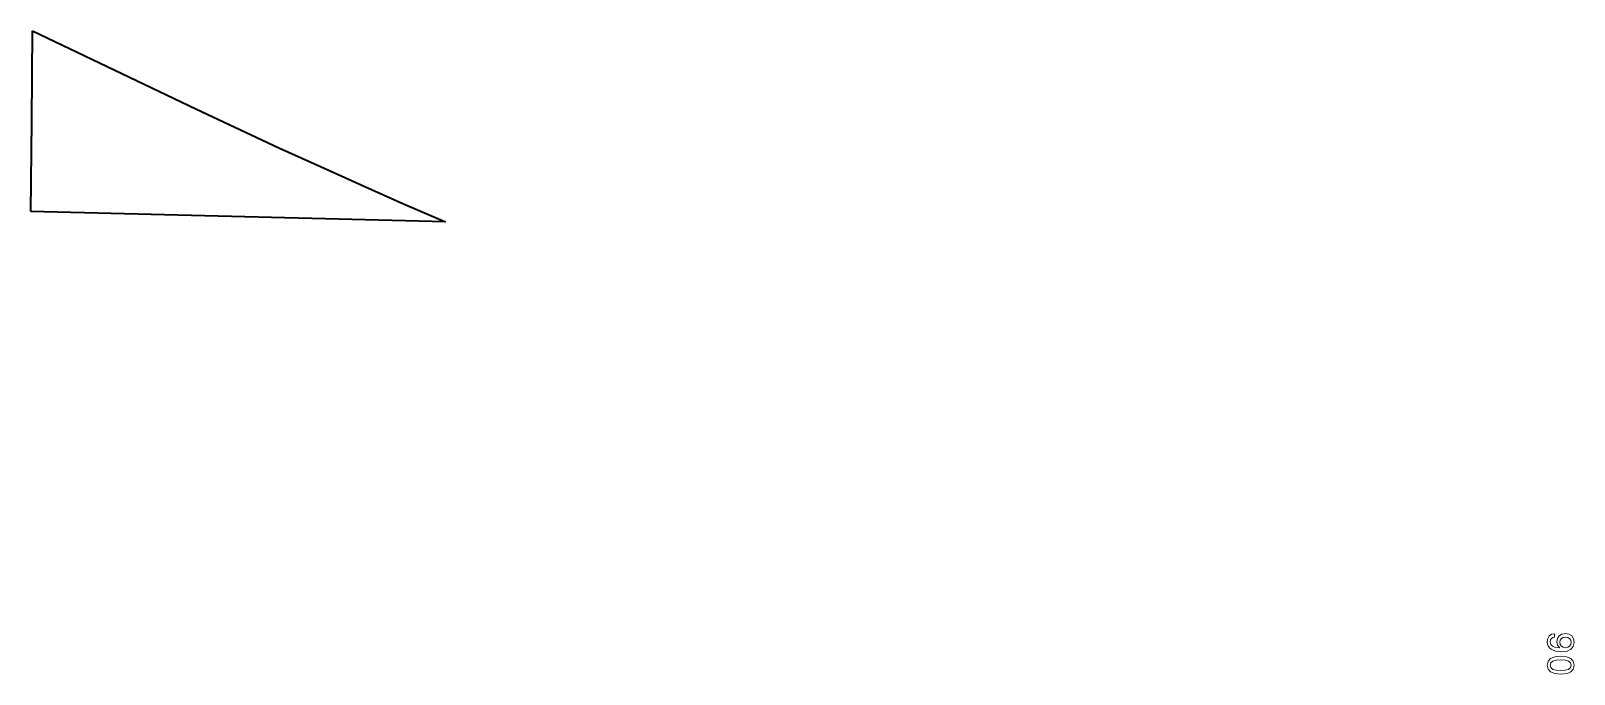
# Model space of a CAD drawing. Extents: x 4 to 10.24, y 3.57 to 6.18.
import ezdxf

# ---------------------------------------------------------------- set-up
doc = ezdxf.new("R2010")
doc.units = 0
doc.header["$MEASUREMENT"] = 0

msp = doc.modelspace()

# ---------------------------------------------------------------- linework, layer by layer
at = {"color": 7, "lineweight": 35}
msp.add_line((5.67686, 5.404216), (4.000942, 5.446154), dxfattribs=at)
for points in [[(4.000942, 5.446154), (4.004461, 5.81178), (4.007329, 6.177391)], [(4.007328, 6.17739), (4.671196, 5.860554), (4.89126, 5.756864), (5.004062, 5.704441), (5.171327, 5.628215), (5.339353, 5.552795), (5.507861, 5.478188), (5.67686, 5.404216)]]:
    msp.add_lwpolyline(points, dxfattribs=at)
at = {"color": 7, "lineweight": 13}
for points in [[(10.160492, 3.738423), (10.148558, 3.736159), (10.139342, 3.729665), (10.133599, 3.719394), (10.13148, 3.705798), (10.132536, 3.696884), (10.135254, 3.688877), (10.139935, 3.682078), (10.146582, 3.676336), (10.15489, 3.671802), (10.165161, 3.668476), (10.176944, 3.66651), (10.19054, 3.665752), (10.211842, 3.668316), (10.227404, 3.675715), (10.236772, 3.687497), (10.240099, 3.70366), (10.237384, 3.718466), (10.230134, 3.729646), (10.218956, 3.7369), (10.204908, 3.73932), (10.190404, 3.736906), (10.179375, 3.729808), (10.172423, 3.719234), (10.170155, 3.70579), (10.173021, 3.691589), (10.181781, 3.680861), (10.165014, 3.683281), (10.153079, 3.688118), (10.145981, 3.695522), (10.143717, 3.705644), (10.144776, 3.713499), (10.1481, 3.719239), (10.153389, 3.723015), (10.16049, 3.724524)], [(10.205055, 3.724666), (10.214421, 3.723154), (10.221823, 3.718922), (10.226505, 3.712274), (10.228165, 3.703663), (10.226502, 3.69475), (10.221817, 3.687953), (10.214565, 3.683724), (10.205198, 3.682064), (10.19568, 3.683728), (10.188582, 3.68796), (10.184201, 3.69491), (10.182693, 3.704125), (10.184205, 3.712434), (10.188588, 3.718929), (10.195537, 3.723157)], [(10.185703, 3.647625), (10.161985, 3.645363), (10.145063, 3.638267), (10.134788, 3.626938), (10.131461, 3.611228), (10.134782, 3.595667), (10.145052, 3.584335), (10.16197, 3.577382), (10.185687, 3.57496), (10.209256, 3.577372), (10.218622, 3.580241), (10.226327, 3.584318), (10.236603, 3.595646), (10.240081, 3.611206), (10.236609, 3.626918), (10.226188, 3.63825), (10.209269, 3.645354)], [(10.185699, 3.633122), (10.203979, 3.63191), (10.217122, 3.62813), (10.224824, 3.621331), (10.227542, 3.611208), (10.224821, 3.601238), (10.217115, 3.594441), (10.20397, 3.590668), (10.185691, 3.589463), (10.16726, 3.590675), (10.154119, 3.594454), (10.146415, 3.601254), (10.14385, 3.611225), (10.146419, 3.621346), (10.154125, 3.628143), (10.167269, 3.631917)]]:
    msp.add_lwpolyline(points, close=True, dxfattribs=at)

doc.saveas('drawing.dxf')
